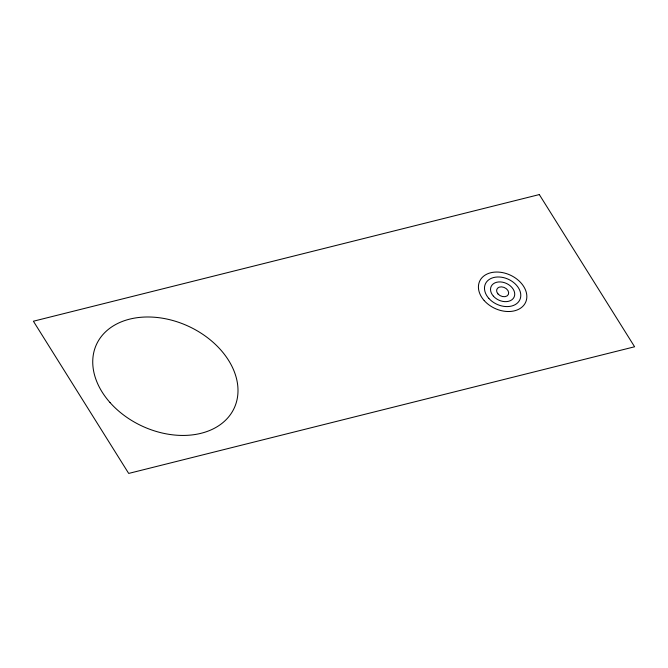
<?xml version="1.0" encoding="UTF-8"?>
<svg xmlns="http://www.w3.org/2000/svg" width="668" height="668" viewBox="0 0 668 668"><rect width="100%" height="100%" fill="white"/><g stroke="black" fill="none" stroke-linecap="round" stroke-linejoin="round"><path stroke-width="1" d="M539.31 194.572L33.4 321.224L128.69 473.428L634.6 346.776L539.31 194.572M484.191 300.567A25.292 18.345 24.8 0 0 525.44 302.704A25.292 18.345 24.8 0 0 498.27 272.076A25.292 18.345 24.8 0 0 484.191 300.567M488.801 298.371A18.963 13.761 24.8 0 0 519.737 299.974A18.963 13.761 24.8 0 0 499.363 277.003A18.963 13.761 24.8 0 0 488.801 298.371M493.41 296.174A12.642 9.168 24.8 0 0 514.034 297.243A12.642 9.168 24.8 0 0 500.457 281.929A12.642 9.168 24.8 0 0 493.41 296.174M498.027 293.978A6.321 4.584 24.8 0 0 508.34 294.513A6.321 4.584 24.8 0 0 501.543 286.856A6.321 4.584 24.8 0 0 498.027 293.978M110.036 402.562A75.868 55.035 24.8 0 0 233.783 408.983A75.868 55.035 24.8 0 0 152.279 317.1A75.868 55.035 24.8 0 0 110.036 402.562"/></g></svg>
